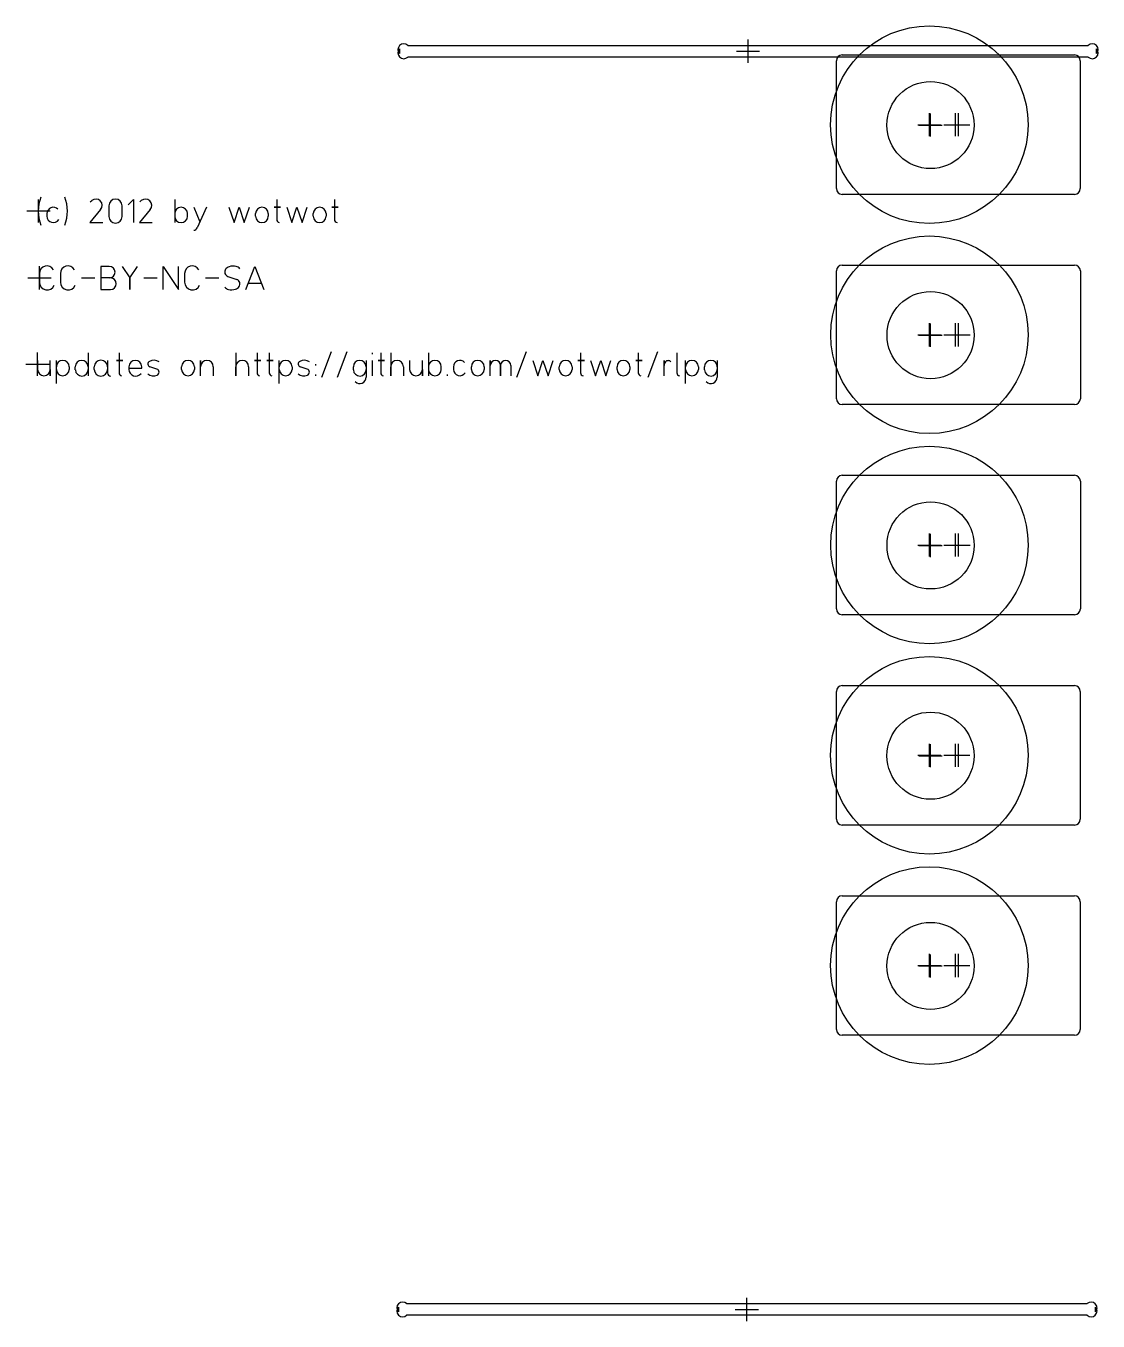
# Model space of a CAD drawing. Header units: millimetres. Extents: x -94 to 94, y -1 to 128.
# Drawn here: x -93.5 to -1.2, y 9.1 to 120.5 of the extents above; entities that cross this region are included whole.
import ezdxf

# ---------------------------------------------------------------- set-up
doc = ezdxf.new("R2010")
doc.units = ezdxf.units.MM
for name, color, linetype in [('Contour', 7, 'CONTINUOUS'), ('Engraving', 7, 'CONTINUOUS'), ('Reference_points', 1, 'CONTINUOUS')]:
    doc.layers.add(name, color=color, linetype=linetype)

msp = doc.modelspace()

# ---------------------------------------------------------------- linework, layer by layer
at = {"layer": 'Contour', "color": 7, "linetype": 'CONTINUOUS'}
for p, q in [((-61.34, 118.549), (-61.34, 118.135)), ((-60.633, 118.842), (-2.047, 118.842)), ((-1.34, 118.135), (-1.34, 118.549)), ((-2.047, 117.842), (-60.633, 117.842)), ((-23.732, 106.524), (-23.732, 117.524)), ((-23.232, 118.024), (-3.232, 118.024)), ((-2.732, 117.524), (-2.732, 106.524)), ((-3.232, 106.024), (-23.232, 106.024)), ((-23.728, 88.444), (-23.728, 99.444)), ((-23.228, 99.944), (-3.228, 99.944)), ((-2.728, 99.444), (-2.728, 88.444)), ((-3.228, 87.944), (-23.228, 87.944)), ((-23.228, 81.848), (-3.228, 81.848)), ((-23.728, 70.348), (-23.728, 81.348)), ((-2.728, 81.348), (-2.728, 70.348)), ((-3.228, 69.848), (-23.228, 69.848)), ((-23.232, 63.752), (-3.232, 63.752)), ((-23.732, 52.252), (-23.732, 63.252)), ((-2.732, 63.252), (-2.732, 52.252)), ((-3.232, 51.752), (-23.232, 51.752)), ((-23.732, 34.156), (-23.732, 45.156)), ((-23.232, 45.656), (-3.232, 45.656)), ((-2.732, 45.156), (-2.732, 34.156)), ((-3.232, 33.656), (-23.232, 33.656)), ((-61.434, 10.269), (-61.434, 9.855)), ((-60.727, 10.562), (-2.141, 10.562)), ((-1.434, 9.855), (-1.434, 10.269)), ((-2.141, 9.562), (-60.727, 9.562))]:
    msp.add_line(p, q, dxfattribs=at)
for centre, radius in [((-15.728, 112.024), 8.5), ((-15.628, 111.992), 3.75), ((-15.724, 93.944), 8.5), ((-15.624, 93.912), 3.75), ((-15.724, 75.848), 8.5), ((-15.624, 75.816), 3.75), ((-15.728, 57.752), 8.5), ((-15.628, 57.72), 3.75), ((-15.728, 39.656), 8.5), ((-15.628, 39.624), 3.75)]:
    msp.add_circle(centre, radius, dxfattribs=at)
for centre, start, end in [((-60.98, 118.482), 46.05341, -136.05341), ((-60.98, 118.202), 136.05341, -46.05341), ((-1.7, 118.482), 316.05341, 133.94659), ((-1.7, 118.202), 226.05341, 43.94659), ((-23.232, 117.524), 450, 180), ((-3.232, 117.524), 360, 90), ((-23.232, 106.524), 180, -90), ((-3.232, 106.524), 270, 0), ((-23.228, 99.444), 450, 180), ((-3.228, 99.444), 360, 90), ((-23.228, 88.444), 180, -90), ((-3.228, 88.444), 270, 0), ((-23.228, 81.348), 450, 180), ((-3.228, 81.348), 360, 90), ((-23.228, 70.348), 180, -90), ((-3.228, 70.348), 270, 0), ((-23.232, 63.252), 450, 180), ((-3.232, 63.252), 360, 90), ((-23.232, 52.252), 180, -90), ((-3.232, 52.252), 270, 0), ((-23.232, 45.156), 450, 180), ((-3.232, 45.156), 360, 90), ((-23.232, 34.156), 180, -90), ((-3.232, 34.156), 270, 0), ((-61.074, 10.202), 46.05341, -136.05341), ((-61.074, 9.922), 136.05341, -46.05341), ((-1.794, 10.202), 316.05341, 133.94659), ((-1.794, 9.922), 226.05341, 43.94659)]:
    msp.add_arc(centre, 0.5, start, end, dxfattribs=at)
at = {"layer": 'Engraving', "color": 7, "linetype": 'CONTINUOUS'}
for p, q in [((-87.974, 105.38), (-87.842, 105.49)), ((-86.368, 105.05), (-86.368, 104.126)), ((-85.224, 104.126), (-85.224, 105.05)), ((-84.696, 105.138), (-84.256, 105.578)), ((-84.256, 105.578), (-84.256, 103.598)), ((-83.706, 105.38), (-83.574, 105.49)), ((-80.692, 105.578), (-80.692, 104.148)), ((-79.064, 104.918), (-78.536, 103.664)), ((-77.964, 104.918), (-78.756, 103.136)), ((-76.028, 104.918), (-75.588, 103.598)), ((-75.588, 103.598), (-75.148, 104.918)), ((-75.148, 104.918), (-74.708, 103.598)), ((-74.708, 103.598), (-74.268, 104.918)), ((-71.584, 104.918), (-72.134, 104.918)), ((-72.134, 104.918), (-71.914, 104.918)), ((-71.914, 105.578), (-71.914, 104.918)), ((-71.914, 104.918), (-71.584, 104.918)), ((-71.914, 104.918), (-71.914, 103.862)), ((-71.056, 104.918), (-70.616, 103.598)), ((-70.616, 103.598), (-70.176, 104.918)), ((-70.176, 104.918), (-69.736, 103.598)), ((-69.736, 103.598), (-69.296, 104.918)), ((-66.612, 104.918), (-67.162, 104.918)), ((-67.162, 104.918), (-66.942, 104.918)), ((-66.942, 105.578), (-66.942, 104.918)), ((-66.942, 104.918), (-66.612, 104.918)), ((-66.942, 104.918), (-66.942, 103.862)), ((-91.692, 104.368), (-91.692, 104.148)), ((-87.072, 104.72), (-87.996, 103.598)), ((-82.804, 104.72), (-83.728, 103.598)), ((-80.692, 104.368), (-80.692, 103.598)), ((-79.592, 104.148), (-79.592, 104.368)), ((-73.74, 104.148), (-73.74, 104.368)), ((-72.64, 104.368), (-72.64, 104.148)), ((-68.768, 104.148), (-68.768, 104.368)), ((-67.668, 104.368), (-67.668, 104.148)), ((-87.996, 103.598), (-86.896, 103.598)), ((-83.728, 103.598), (-82.628, 103.598)), ((-92.336, 99.206), (-92.336, 98.458)), ((-90.532, 99.206), (-90.532, 98.458)), ((-86.33, 99.822), (-87.056, 99.822)), ((-87.056, 99.822), (-87.056, 97.842)), ((-85.208, 99.822), (-84.548, 98.832)), ((-84.548, 98.832), (-83.888, 99.822)), ((-81.688, 97.842), (-81.688, 99.822)), ((-81.688, 99.822), (-80.368, 97.842)), ((-80.368, 97.842), (-80.368, 99.822)), ((-79.84, 99.206), (-79.84, 98.458)), ((-74.56, 97.842), (-73.79, 99.822)), ((-73.79, 99.822), (-73.02, 97.842)), ((-88.728, 98.832), (-87.584, 98.832)), ((-86.22, 98.832), (-87.056, 98.832)), ((-84.548, 98.832), (-84.548, 97.842)), ((-84.548, 97.842), (-84.548, 98.832)), ((-83.36, 98.832), (-82.216, 98.832)), ((-78.036, 98.832), (-76.892, 98.832)), ((-76.122, 98.964), (-75.352, 98.7)), ((-74.34, 98.392), (-73.24, 98.392)), ((-87.056, 97.842), (-86.22, 97.842)), ((-92.508, 91.736), (-92.508, 90.966)), ((-91.408, 90.416), (-91.408, 91.736)), ((-90.88, 90.966), (-90.88, 91.736)), ((-88.152, 92.396), (-88.152, 90.966)), ((-86.48, 91.736), (-86.48, 90.966)), ((-85.16, 91.736), (-85.71, 91.736)), ((-85.71, 91.736), (-85.49, 91.736)), ((-85.49, 92.396), (-85.49, 91.736)), ((-85.49, 91.736), (-85.16, 91.736)), ((-85.49, 91.736), (-85.49, 90.68)), ((-78.472, 90.416), (-78.472, 91.736)), ((-78.472, 91.736), (-78.472, 91.186)), ((-75.436, 92.396), (-75.436, 90.416)), ((-73.28, 91.736), (-73.83, 91.736)), ((-73.83, 91.736), (-73.61, 91.736)), ((-73.61, 92.396), (-73.61, 91.736)), ((-73.61, 91.736), (-73.28, 91.736)), ((-73.61, 91.736), (-73.61, 90.68)), ((-72.224, 91.736), (-72.774, 91.736)), ((-72.774, 91.736), (-72.554, 91.736)), ((-72.554, 92.396), (-72.554, 91.736)), ((-72.554, 91.736), (-72.224, 91.736)), ((-72.554, 91.736), (-72.554, 90.68)), ((-71.696, 90.966), (-71.696, 91.736)), ((-68.572, 91.406), (-68.572, 91.296)), ((-68.044, 90.284), (-67.208, 92.506)), ((-66.68, 90.284), (-65.844, 92.506)), ((-64.216, 91.736), (-64.216, 90.966)), ((-63.688, 92.396), (-63.688, 92.286)), ((-63.688, 91.736), (-63.688, 90.416)), ((-62.632, 91.736), (-63.182, 91.736)), ((-63.182, 91.736), (-62.962, 91.736)), ((-62.962, 92.396), (-62.962, 91.736)), ((-62.962, 91.736), (-62.632, 91.736)), ((-62.962, 91.736), (-62.962, 90.68)), ((-62.104, 92.396), (-62.104, 90.416)), ((-60.476, 91.736), (-60.476, 90.966)), ((-59.376, 90.416), (-59.376, 91.736)), ((-58.848, 92.396), (-58.848, 90.966)), ((-53.524, 90.416), (-53.524, 91.736)), ((-53.524, 91.736), (-53.524, 91.296)), ((-51.236, 90.284), (-50.4, 92.506)), ((-49.872, 91.736), (-49.432, 90.416)), ((-49.432, 90.416), (-48.992, 91.736)), ((-48.992, 91.736), (-48.552, 90.416)), ((-48.552, 90.416), (-48.112, 91.736)), ((-45.428, 91.736), (-45.978, 91.736)), ((-45.978, 91.736), (-45.758, 91.736)), ((-45.758, 92.396), (-45.758, 91.736)), ((-45.758, 91.736), (-45.428, 91.736)), ((-45.758, 91.736), (-45.758, 90.68)), ((-44.9, 91.736), (-44.46, 90.416)), ((-44.46, 90.416), (-44.02, 91.736)), ((-44.02, 91.736), (-43.58, 90.416)), ((-43.58, 90.416), (-43.14, 91.736)), ((-40.456, 91.736), (-41.006, 91.736)), ((-41.006, 91.736), (-40.786, 91.736)), ((-40.786, 92.396), (-40.786, 91.736)), ((-40.786, 91.736), (-40.456, 91.736)), ((-40.786, 91.736), (-40.786, 90.68)), ((-39.928, 90.284), (-39.092, 92.506)), ((-38.564, 90.416), (-38.564, 91.736)), ((-38.564, 91.736), (-38.564, 91.296)), ((-37.464, 92.396), (-37.464, 90.68)), ((-36.716, 90.966), (-36.716, 91.736)), ((-33.988, 91.736), (-33.988, 90.966)), ((-91.408, 90.966), (-91.408, 90.416)), ((-90.88, 89.756), (-90.88, 91.186)), ((-89.78, 91.186), (-89.78, 90.966)), ((-89.252, 90.922), (-89.252, 91.186)), ((-88.152, 91.186), (-88.152, 90.416)), ((-87.624, 90.966), (-87.624, 91.186)), ((-86.48, 91.186), (-86.48, 90.658)), ((-84.632, 91.186), (-84.632, 90.966)), ((-84.632, 91.076), (-83.532, 91.076)), ((-83.532, 91.076), (-83.532, 91.186)), ((-82.234, 90.988), (-82.828, 91.186)), ((-80.1, 90.966), (-80.1, 91.186)), ((-79, 91.186), (-79, 90.966)), ((-77.372, 91.186), (-77.372, 90.416)), ((-75.436, 90.416), (-75.436, 91.186)), ((-74.336, 91.186), (-74.336, 90.416)), ((-71.696, 89.756), (-71.696, 91.186)), ((-70.596, 91.186), (-70.596, 90.966)), ((-69.298, 90.988), (-69.892, 91.186)), ((-68.572, 90.526), (-68.572, 90.416)), ((-65.316, 90.922), (-65.316, 91.186)), ((-64.216, 91.186), (-64.216, 90.306)), ((-62.104, 90.416), (-62.104, 91.186)), ((-61.004, 91.186), (-61.004, 90.416)), ((-59.376, 90.966), (-59.376, 90.416)), ((-58.848, 91.186), (-58.848, 90.416)), ((-57.748, 90.966), (-57.748, 91.186)), ((-57.22, 90.416), (-57.22, 90.526)), ((-56.692, 91.186), (-56.692, 90.966)), ((-55.152, 90.966), (-55.152, 91.186)), ((-54.052, 91.186), (-54.052, 90.966)), ((-52.644, 91.296), (-52.644, 90.416)), ((-52.644, 90.416), (-52.644, 91.296)), ((-51.764, 91.296), (-51.764, 90.416)), ((-47.584, 90.966), (-47.584, 91.186)), ((-46.484, 91.186), (-46.484, 90.966)), ((-42.612, 90.966), (-42.612, 91.186)), ((-41.512, 91.186), (-41.512, 90.966)), ((-36.716, 89.756), (-36.716, 91.186)), ((-35.616, 91.186), (-35.616, 90.966)), ((-35.088, 90.922), (-35.088, 91.186)), ((-33.988, 91.186), (-33.988, 90.306))]:
    msp.add_line(p, q, dxfattribs=at)
for centre, radius, start, end in [((-88.989, 104.588), 3.45, 159.46922, 200.53078), ((-91.147, 104.373), 0.545, 42.62025, 180.52563), ((-93.383, 104.588), 3.45, 339.46922, 20.53078), ((-87.486, 105.076), 0.546, 319.30765, 130.69235), ((-85.796, 105.05), 0.572, 0, 180), ((-83.218, 105.076), 0.546, 319.30765, 130.69235), ((-80.142, 104.368), 0.55, 0, 180), ((-73.19, 104.368), 0.55, 360, 180), ((-68.218, 104.368), 0.55, 360, 180), ((-91.145, 104.15), 0.547, -179.79051, -31.7722), ((-85.796, 104.126), 0.572, 180, 360), ((-80.142, 104.148), 0.55, 180, 360), ((-73.19, 104.148), 0.55, 180, 0), ((-71.646, 103.862), 0.268, 180, 259.69515), ((-68.218, 104.148), 0.55, 180, 0), ((-66.674, 103.862), 0.268, 180, 259.69515), ((-79.06, 103.271), 0.333, 269.3118, -23.945), ((-91.691, 99.225), 0.645, 28.83025, 181.68729), ((-89.887, 99.225), 0.645, 28.83025, 181.68729), ((-86.33, 99.327), 0.495, -90, 90), ((-79.195, 99.225), 0.645, 28.83025, 181.68729), ((-75.992, 99.346), 0.403, 144.49538, 251.20583), ((-75.842, 99.237), 0.588, 106.80189, 144.33779), ((-75.661, 98.608), 1.243, 77.68625, 106.40776), ((-75.506, 99.312), 0.522, 36.73808, 77.82854), ((-91.675, 98.458), 0.661, 180, 338.52056), ((-89.871, 98.458), 0.661, 180, 338.52056), ((-86.22, 98.337), 0.495, -90, 90), ((-79.179, 98.458), 0.661, 180, 338.52056), ((-75.482, 98.318), 0.404, 324.49538, 71.20583), ((-75.968, 98.352), 0.522, 216.73808, -102.17146), ((-75.813, 99.056), 1.243, 257.68625, -73.59224), ((-75.632, 98.427), 0.588, 286.80189, -35.66221), ((-90.33, 91.186), 0.55, 360, 180), ((-88.702, 91.186), 0.55, 360, 180), ((-87.052, 91.186), 0.572, 360, 180), ((-84.082, 91.186), 0.55, 0, 180), ((-82.75, 91.427), 0.253, 118.90029, -107.93425), ((-82.489, 90.97), 0.779, 414.45377, 119.46196), ((-79.55, 91.186), 0.55, 360, 180), ((-77.922, 91.186), 0.55, 360, 180), ((-74.886, 91.186), 0.55, 360, 180), ((-71.146, 91.186), 0.55, 360, 180), ((-69.814, 91.427), 0.253, 118.90029, -107.93425), ((-69.553, 90.97), 0.779, 414.45377, 119.46196), ((-64.766, 91.186), 0.55, 360, 180), ((-61.554, 91.186), 0.55, 360, 180), ((-58.298, 91.186), 0.55, 0, 180), ((-56.147, 91.191), 0.545, 42.62025, 180.52563), ((-54.602, 91.186), 0.55, 360, 180), ((-53.084, 91.296), 0.44, 360, 180), ((-52.204, 91.296), 0.44, 360, 180), ((-47.034, 91.186), 0.55, 360, 180), ((-42.062, 91.186), 0.55, 360, 180), ((-38.078, 91.296), 0.486, 500.67742, 180), ((-38.212, 91.405), 0.313, 399.43094, 140.56906), ((-36.166, 91.186), 0.55, 360, 180), ((-34.538, 91.186), 0.55, 360, 180), ((-91.958, 90.966), 0.55, 180, 360), ((-90.33, 90.966), 0.55, 180, 0), ((-88.702, 90.944), 0.55, 182.29061, 2.29061), ((-87.052, 90.966), 0.572, 180, 0), ((-86.161, 90.687), 0.32, -174.80557, -99.90418), ((-85.222, 90.68), 0.268, 180, 259.69515), ((-84.055, 90.966), 0.577, 180, 322.39507), ((-82.504, 91.147), 0.747, -132.01572, -66.97274), ((-82.321, 90.72), 0.282, -67.25507, 72.01518), ((-79.55, 90.966), 0.55, 180, 0), ((-73.342, 90.68), 0.268, 180, 259.69515), ((-72.286, 90.68), 0.268, 180, 259.69515), ((-71.146, 90.966), 0.55, 180, 0), ((-69.568, 91.147), 0.747, -132.01572, -66.97274), ((-69.385, 90.72), 0.282, -67.25507, 72.01518), ((-64.766, 90.944), 0.55, 182.29061, 2.29061), ((-64.771, 90.304), 0.555, 225.21896, 0.20647), ((-62.694, 90.68), 0.268, 180, 259.69515), ((-59.926, 90.966), 0.55, 180, 360), ((-58.298, 90.966), 0.55, 180, 360), ((-56.145, 90.968), 0.547, -179.79051, -31.7722), ((-54.602, 90.966), 0.55, 180, 0), ((-47.034, 90.966), 0.55, 180, 0), ((-45.49, 90.68), 0.268, 180, 259.69515), ((-42.062, 90.966), 0.55, 180, 0), ((-40.518, 90.68), 0.268, 180, 259.69515), ((-37.196, 90.68), 0.268, 180, 259.69515), ((-36.166, 90.966), 0.55, 180, 0), ((-34.538, 90.944), 0.55, 182.29061, 2.29061), ((-34.543, 90.304), 0.555, 225.21896, 0.20647)]:
    msp.add_arc(centre, radius, start, end, dxfattribs=at)
at = {"layer": 'Reference_points', "color": 1, "linetype": 'CONTINUOUS'}
for p, q in [((-31.34, 117.342), (-31.34, 119.342)), ((-32.34, 118.342), (-30.34, 118.342)), ((-15.728, 111.024), (-15.728, 113.024)), ((-15.628, 110.992), (-15.628, 112.992)), ((-13.48, 111.024), (-13.48, 113.024)), ((-13.232, 111.024), (-13.232, 113.024)), ((-16.728, 112.024), (-14.728, 112.024)), ((-16.628, 111.992), (-14.628, 111.992)), ((-14.48, 112.024), (-12.48, 112.024)), ((-14.232, 112.024), (-12.232, 112.024)), ((-92.43, 103.598), (-92.43, 105.598)), ((-93.43, 104.598), (-91.43, 104.598)), ((-92.336, 97.842), (-92.336, 99.842)), ((-93.336, 98.842), (-91.336, 98.842)), ((-15.724, 92.944), (-15.724, 94.944)), ((-15.624, 92.912), (-15.624, 94.912)), ((-13.476, 92.944), (-13.476, 94.944)), ((-13.228, 92.944), (-13.228, 94.944)), ((-16.724, 93.944), (-14.724, 93.944)), ((-16.624, 93.912), (-14.624, 93.912)), ((-14.476, 93.944), (-12.476, 93.944)), ((-14.228, 93.944), (-12.228, 93.944)), ((-93.508, 91.416), (-91.508, 91.416)), ((-92.508, 90.416), (-92.508, 92.416)), ((-16.724, 75.848), (-14.724, 75.848)), ((-16.624, 75.816), (-14.624, 75.816)), ((-15.724, 74.848), (-15.724, 76.848)), ((-15.624, 74.816), (-15.624, 76.816)), ((-14.476, 75.848), (-12.476, 75.848)), ((-14.228, 75.848), (-12.228, 75.848)), ((-13.476, 74.848), (-13.476, 76.848)), ((-13.228, 74.848), (-13.228, 76.848)), ((-15.728, 56.752), (-15.728, 58.752)), ((-15.628, 56.72), (-15.628, 58.72)), ((-13.48, 56.752), (-13.48, 58.752)), ((-13.232, 56.752), (-13.232, 58.752)), ((-16.728, 57.752), (-14.728, 57.752)), ((-16.628, 57.72), (-14.628, 57.72)), ((-14.48, 57.752), (-12.48, 57.752)), ((-14.232, 57.752), (-12.232, 57.752)), ((-15.728, 38.656), (-15.728, 40.656)), ((-15.628, 38.624), (-15.628, 40.624)), ((-13.48, 38.656), (-13.48, 40.656)), ((-13.232, 38.656), (-13.232, 40.656)), ((-16.728, 39.656), (-14.728, 39.656)), ((-16.628, 39.624), (-14.628, 39.624)), ((-14.48, 39.656), (-12.48, 39.656)), ((-14.232, 39.656), (-12.232, 39.656)), ((-32.434, 10.062), (-30.434, 10.062)), ((-31.434, 9.062), (-31.434, 11.062))]:
    msp.add_line(p, q, dxfattribs=at)

doc.saveas('drawing.dxf')
